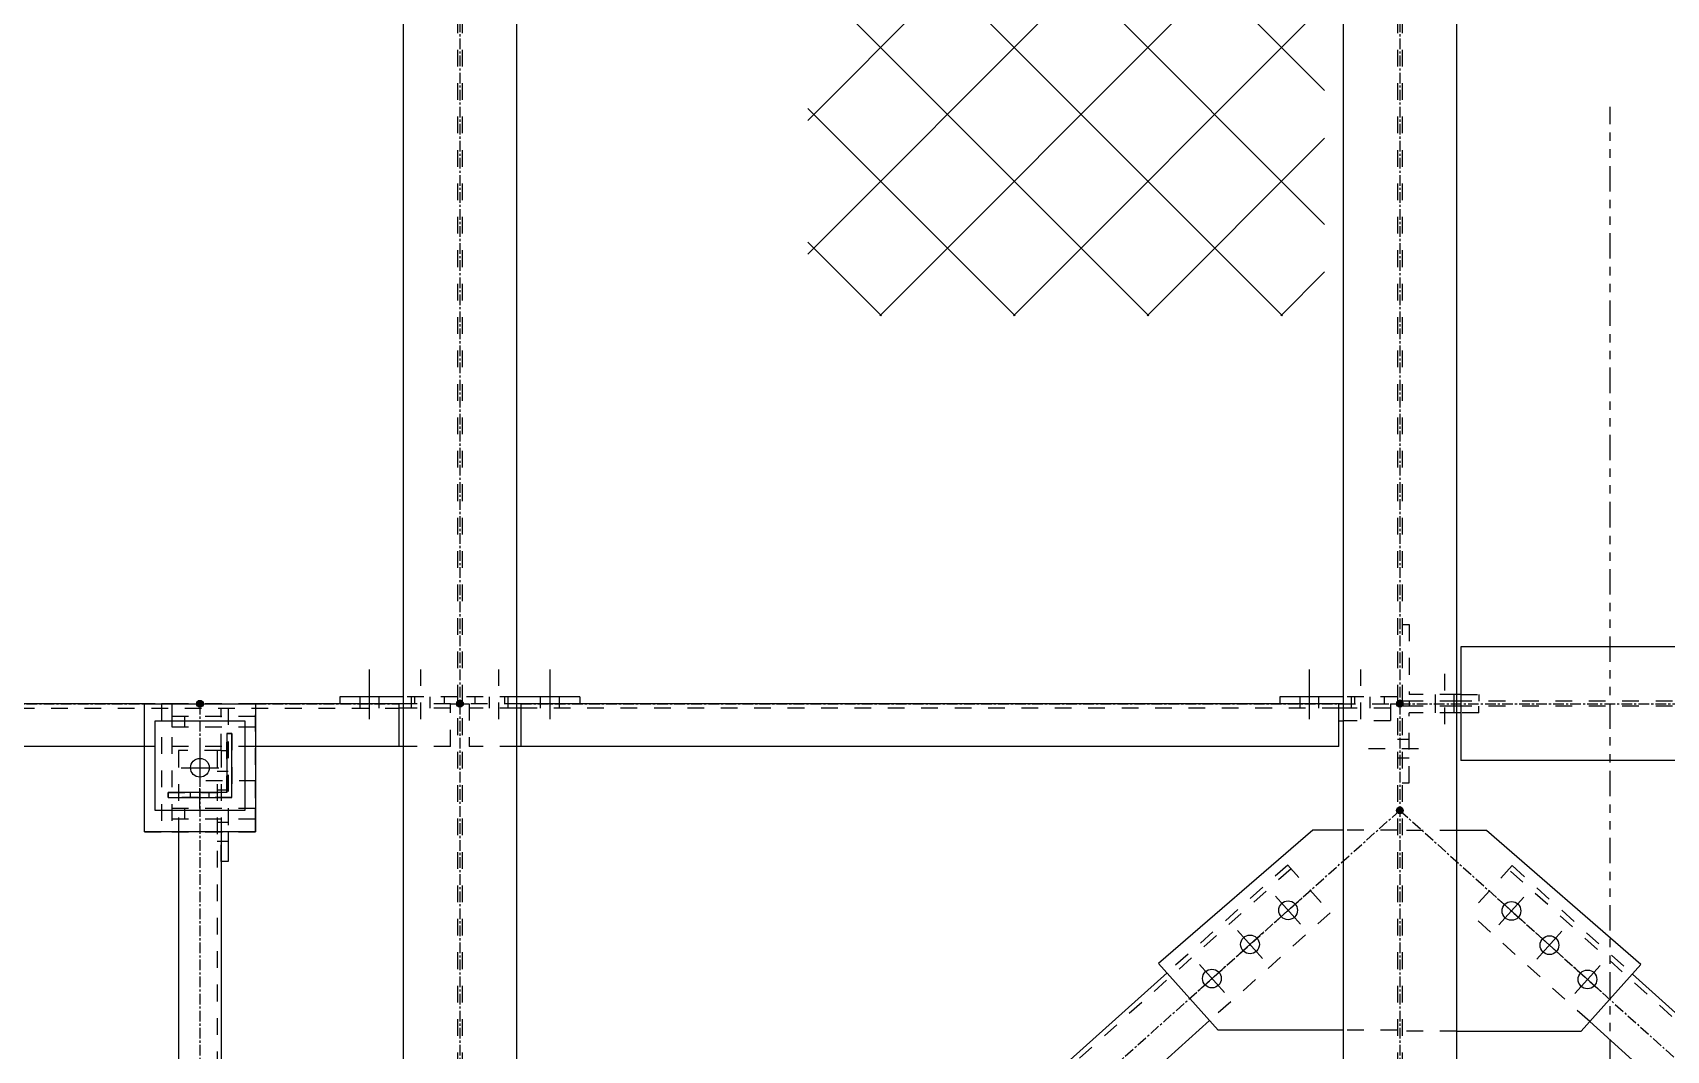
# Model space of a CAD drawing. Header units: inches. Extents: x 209270 to 234360, y -180214 to -150194.
# Drawn here: x 220911 to 222828, y -164670 to -163477 of the extents above; entities that cross this region are included whole.
import ezdxf

# ---------------------------------------------------------------- set-up
doc = ezdxf.new("R2010")
doc.units = ezdxf.units.IN
doc.header["$LTSCALE"] = 10
doc.header["$MEASUREMENT"] = 0
for name, pattern in [('CENTER', [2, 1.25, -0.25, 0.25, -0.25]), ('DXK_LINE_DOT2', [3.9198, 1.9599, -1.9599]), ('DXK_LINE_DOT5', [7.8785, 2.979, -0.9799, 0.9799, -0.9799, 0.9799, -0.9799]), ('PHANTOM', [2.5, 1.25, -0.25, 0.25, -0.25, 0.25, -0.25])]:
    doc.linetypes.add(name, pattern=pattern)
for name, color, linetype in [('_STR_0', 7, 'Continuous'), ('_STR_1', 7, 'Continuous'), ('_STR_2', 7, 'Continuous'), ('_STR_4', 7, 'Continuous')]:
    doc.layers.add(name, color=color, linetype=linetype)
doc.layers.add('PANTHOM', color=8, linetype='PHANTOM', lineweight=0)

# ---------------------------------------------------------------- blocks, each defined once
blk = doc.blocks.new('GridLine-116860372-154898 - 114867')
at = {"layer": '_STR_2', "color": 7, "linetype": 'DXK_LINE_DOT5'}
blk.add_line((222761.9, -166578), (222761.9, -163563.7), dxfattribs=at)
blk = doc.blocks.new('Part-116860372-115070 - 114867')
at = {"layer": '_STR_4', "linetype": 'Continuous'}
for points in [[(222514.9, -164392.7, -1), (222514.9, -164384.7, -1)], [(221536.9, -165267.7, -1), (221536.9, -165259.7, -1)]]:
    blk.add_hatch(color=4, dxfattribs=at).paths.add_polyline_path(points)
at = {"layer": '_STR_1', "color": 6, "linetype": 'DXK_LINE_DOT2'}
for p, q in [((222387.3, -164457.2), (221666.3, -165102.3)), ((222383.3, -164452.8), (222241.7, -164579.4)), ((222383.3, -164452.8), (222433.3, -164508.7)), ((222433.3, -164508.7), (222291.7, -164635.3)), ((221662.3, -165097.8), (221803.9, -164971.1)), ((221853.9, -165027), (221712.3, -165153.7)), ((221712.3, -165153.7), (221662.3, -165097.8))]:
    blk.add_line(p, q, dxfattribs=at)
at = {"layer": '_STR_2', "color": 2, "linetype": 'Continuous'}
for p, q in [((222241.7, -164579.4), (221803.9, -164971.1)), ((222291.7, -164635.3), (221853.9, -165027))]:
    blk.add_line(p, q, dxfattribs=at)
at = {"layer": '_STR_4', "color": 4, "linetype": 'CENTER'}
blk.add_line((221536.9, -165263.7), (222514.9, -164388.7), dxfattribs=at)
at = {"layer": '_STR_4', "color": 4, "linetype": 'Continuous'}
for centre in [(222514.9, -164388.7), (221536.9, -165263.7)]:
    blk.add_circle(centre, 4, dxfattribs=at)
blk = doc.blocks.new('Bolt-116860372-149988 - 114867')
at = {"layer": '_STR_2', "color": 1, "linetype": 'Continuous'}
for p, q in [((221106.9, -164316.7), (221106.9, -164360.7)), ((221084.9, -164338.7), (221128.9, -164338.7))]:
    blk.add_line(p, q, dxfattribs=at)
blk.add_circle((221106.9, -164338.7), 11, dxfattribs=at)
blk = doc.blocks.new('Part-116860372-114994 - 114867')
at = {"layer": '_STR_4', "linetype": 'Continuous'}
for points in [[(221411.9, -163067.7, -1), (221411.9, -163059.7, -1)], [(221411.9, -165267.7, -1), (221411.9, -165259.7, -1)]]:
    blk.add_hatch(color=4, dxfattribs=at).paths.add_polyline_path(points)
at = {"layer": '_STR_1', "color": 6, "linetype": 'DXK_LINE_DOT2'}
for p, q in [((221345.3, -163077.6), (221345.3, -163178.2)), ((221478.5, -163077.6), (221345.3, -163077.6)), ((221409, -163077.6), (221409, -163178.2)), ((221414.7, -163077.6), (221414.7, -163178.2)), ((221478.5, -163077.6), (221478.5, -163178.2)), ((221409, -163183.2), (221409, -165163.7)), ((221414.7, -163183.2), (221414.7, -165163.7)), ((221345.3, -165123.7), (221345.3, -165251)), ((221346.9, -165163.7), (221345.3, -165163.7)), ((221409, -165168.7), (221409, -165251)), ((221414.7, -165168.7), (221414.7, -165251)), ((221478.5, -165168.7), (221478.5, -165251)), ((221478.5, -165251), (221345.3, -165251))]:
    blk.add_line(p, q, dxfattribs=at)
at = {"layer": '_STR_2', "color": 2, "linetype": 'Continuous'}
for p, q in [((221345.3, -163178.2), (221345.3, -165123.7)), ((221478.5, -163183.2), (221345.3, -163183.2)), ((221409, -163178.2), (221409, -163183.2)), ((221414.7, -163178.2), (221414.7, -163183.2)), ((221478.5, -163178.2), (221478.5, -165168.7)), ((221478.5, -165163.7), (221346.9, -165163.7)), ((221409, -165163.7), (221409, -165168.7)), ((221414.7, -165163.7), (221414.7, -165168.7))]:
    blk.add_line(p, q, dxfattribs=at)
at = {"layer": '_STR_4', "color": 4, "linetype": 'CENTER'}
blk.add_line((221411.9, -163063.7), (221411.9, -165263.7), dxfattribs=at)
at = {"layer": '_STR_4', "color": 4, "linetype": 'Continuous'}
for centre in [(221411.9, -163063.7), (221411.9, -165263.7)]:
    blk.add_circle(centre, 4, dxfattribs=at)
blk = doc.blocks.new('Part-116860372-115018 - 114867')
at = {"layer": '_STR_4', "linetype": 'Continuous'}
for points in [[(222514.9, -163067.7, -1), (222514.9, -163059.7, -1)], [(222514.9, -165267.7, -1), (222514.9, -165259.7, -1)]]:
    blk.add_hatch(color=4, dxfattribs=at).paths.add_polyline_path(points)
at = {"layer": '_STR_1', "color": 6, "linetype": 'DXK_LINE_DOT2'}
for p, q in [((222448.3, -163077.6), (222448.3, -163178.2)), ((222581.5, -163077.6), (222448.3, -163077.6)), ((222512, -163077.6), (222512, -163178.2)), ((222517.7, -163077.6), (222517.7, -163178.2)), ((222581.5, -163077.6), (222581.5, -163178.2)), ((222512, -163183.2), (222512, -165163.7)), ((222517.7, -163183.2), (222517.7, -165163.7)), ((222448.3, -165168.7), (222448.3, -165251)), ((222512, -165168.7), (222512, -165251)), ((222517.7, -165168.7), (222517.7, -165251)), ((222581.5, -165168.7), (222581.5, -165251)), ((222581.5, -165251), (222448.3, -165251))]:
    blk.add_line(p, q, dxfattribs=at)
at = {"layer": '_STR_2', "color": 2, "linetype": 'Continuous'}
for p, q in [((222448.3, -163178.2), (222448.3, -165168.7)), ((222581.5, -163183.2), (222448.3, -163183.2)), ((222512, -163178.2), (222512, -163183.2)), ((222517.7, -163178.2), (222517.7, -163183.2)), ((222581.5, -163178.2), (222581.5, -165168.7)), ((222581.5, -165163.7), (222448.3, -165163.7)), ((222512, -165163.7), (222512, -165168.7)), ((222517.7, -165163.7), (222517.7, -165168.7))]:
    blk.add_line(p, q, dxfattribs=at)
at = {"layer": '_STR_4', "color": 4, "linetype": 'CENTER'}
blk.add_line((222514.9, -163063.7), (222514.9, -165263.7), dxfattribs=at)
at = {"layer": '_STR_4', "color": 4, "linetype": 'Continuous'}
for centre in [(222514.9, -163063.7), (222514.9, -165263.7)]:
    blk.add_circle(centre, 4, dxfattribs=at)
blk = doc.blocks.new('Part-116860372-115020 - 114867')
at = {"layer": '_STR_4', "linetype": 'Continuous'}
for points in [[(222514.9, -164267.7, -1), (222514.9, -164259.7, -1)], [(223611.9, -164267.7, -1), (223611.9, -164259.7, -1)]]:
    blk.add_hatch(color=4, dxfattribs=at).paths.add_polyline_path(points)
at = {"layer": '_STR_1', "color": 6, "linetype": 'DXK_LINE_DOT2'}
for p, q in [((223236.9, -164197.1), (222886.9, -164197.1)), ((222525.7, -164260.8), (222525.7, -164266.5)), ((222581.5, -164260.8), (222525.7, -164260.8)), ((222581.5, -164266.5), (222525.7, -164266.5)), ((223540.3, -164260.8), (222586.5, -164260.8)), ((223540.3, -164266.5), (222586.5, -164266.5)), ((223601, -164260.8), (223545.3, -164260.8)), ((223601, -164266.5), (223545.3, -164266.5)), ((223601, -164260.8), (223601, -164266.5)), ((223236.9, -164330.3), (222886.9, -164330.3))]:
    blk.add_line(p, q, dxfattribs=at)
at = {"layer": '_STR_2', "color": 2, "linetype": 'Continuous'}
for p, q in [((222586.5, -164197.1), (222586.5, -164330.3)), ((222886.9, -164197.1), (222586.5, -164197.1)), ((223540.3, -164197.1), (223236.9, -164197.1)), ((223540.3, -164197.1), (223540.3, -164330.3)), ((222586.5, -164260.8), (222581.5, -164260.8)), ((222586.5, -164266.5), (222581.5, -164266.5)), ((223545.3, -164260.8), (223540.3, -164260.8)), ((223545.3, -164266.5), (223540.3, -164266.5)), ((222886.9, -164330.3), (222586.5, -164330.3)), ((223540.3, -164330.3), (223236.9, -164330.3))]:
    blk.add_line(p, q, dxfattribs=at)
at = {"layer": '_STR_4', "color": 4, "linetype": 'CENTER'}
blk.add_line((222514.9, -164263.7), (223611.9, -164263.7), dxfattribs=at)
at = {"layer": '_STR_4', "color": 4, "linetype": 'Continuous'}
for centre in [(222514.9, -164263.7), (223611.9, -164263.7)]:
    blk.add_circle(centre, 4, dxfattribs=at)
blk = doc.blocks.new('Part-116860372-115022 - 114867')
at = {"layer": '_STR_4', "linetype": 'Continuous'}
for points in [[(220311.9, -164267.7, -1), (220311.9, -164259.7, -1)], [(221411.9, -164267.7, -1), (221411.9, -164259.7, -1)]]:
    blk.add_hatch(color=4, dxfattribs=at).paths.add_polyline_path(points)
at = {"layer": '_STR_1', "color": 6, "linetype": 'DXK_LINE_DOT2'}
for p, q in [((220322.7, -164263.7), (220322.7, -164313.7)), ((220383.5, -164263.7), (220322.7, -164263.7)), ((220378.5, -164268.7), (220322.7, -164268.7)), ((220383.5, -164268.7), (221340.3, -164268.7)), ((221171.9, -164263.7), (221041.9, -164263.7)), ((221401, -164263.7), (221340.3, -164263.7)), ((221401, -164268.7), (221345.3, -164268.7)), ((221401, -164313.7), (221401, -164263.7)), ((220378.5, -164313.7), (220322.7, -164313.7)), ((221171.9, -164313.7), (221041.9, -164313.7)), ((221401, -164313.7), (221340.3, -164313.7))]:
    blk.add_line(p, q, dxfattribs=at)
at = {"layer": '_STR_2', "color": 2, "linetype": 'Continuous'}
for p, q in [((220378.5, -164268.7), (220383.5, -164268.7)), ((221041.9, -164263.7), (220383.5, -164263.7)), ((220383.5, -164263.7), (220383.5, -164313.7)), ((221340.3, -164263.7), (221171.9, -164263.7)), ((221340.3, -164263.7), (221340.3, -164313.7)), ((221345.3, -164268.7), (221340.3, -164268.7)), ((221041.9, -164313.7), (220378.5, -164313.7)), ((221345.3, -164313.7), (221171.9, -164313.7))]:
    blk.add_line(p, q, dxfattribs=at)
at = {"layer": '_STR_4', "color": 4, "linetype": 'CENTER'}
for p, q in [((220311.9, -164263.7), (220322.7, -164263.7)), ((220383.5, -164263.7), (221041.9, -164263.7)), ((221171.9, -164263.7), (221340.3, -164263.7)), ((221401, -164263.7), (221411.9, -164263.7))]:
    blk.add_line(p, q, dxfattribs=at)
at = {"layer": '_STR_4', "color": 4, "linetype": 'Continuous'}
for centre in [(220311.9, -164263.7), (221411.9, -164263.7)]:
    blk.add_circle(centre, 4, dxfattribs=at)
blk = doc.blocks.new('Part-116860372-115023 - 114867')
at = {"layer": '_STR_4', "linetype": 'Continuous'}
for points in [[(221411.9, -164267.7, -1), (221411.9, -164259.7, -1)], [(222514.9, -164267.7, -1), (222514.9, -164259.7, -1)]]:
    blk.add_hatch(color=4, dxfattribs=at).paths.add_polyline_path(points)
at = {"layer": '_STR_1', "color": 6, "linetype": 'DXK_LINE_DOT2'}
for p, q in [((221483.5, -164263.7), (221422.7, -164263.7)), ((221422.7, -164263.7), (221422.7, -164313.7)), ((221478.5, -164268.7), (221422.7, -164268.7)), ((222443.3, -164268.7), (221483.5, -164268.7)), ((222443.3, -164263.7), (222504, -164263.7)), ((222504, -164268.7), (222448.3, -164268.7)), ((222504, -164263.7), (222504, -164283.7)), ((222504, -164283.7), (222448.3, -164283.7)), ((221478.5, -164313.7), (221422.7, -164313.7))]:
    blk.add_line(p, q, dxfattribs=at)
at = {"layer": '_STR_2', "color": 2, "linetype": 'Continuous'}
for p, q in [((221483.5, -164268.7), (221478.5, -164268.7)), ((222443.3, -164263.7), (221483.5, -164263.7)), ((221483.5, -164263.7), (221483.5, -164313.7)), ((222443.3, -164313.7), (222443.3, -164263.7)), ((222448.3, -164268.7), (222443.3, -164268.7)), ((222443.3, -164283.7), (222448.3, -164283.7)), ((222443.3, -164313.7), (221478.5, -164313.7))]:
    blk.add_line(p, q, dxfattribs=at)
at = {"layer": '_STR_4', "color": 4, "linetype": 'CENTER'}
for p, q in [((221411.9, -164263.7), (221422.7, -164263.7)), ((221483.5, -164263.7), (222443.3, -164263.7)), ((222504, -164263.7), (222514.9, -164263.7))]:
    blk.add_line(p, q, dxfattribs=at)
at = {"layer": '_STR_4', "color": 4, "linetype": 'Continuous'}
for centre in [(221411.9, -164263.7), (222514.9, -164263.7)]:
    blk.add_circle(centre, 4, dxfattribs=at)
blk = doc.blocks.new('Part-116860372-149984 - 114867')
at = {"layer": '_STR_1', "color": 6, "linetype": 'DXK_LINE_DOT2'}
for p, q in [((221138.4, -164367.7), (221138.4, -164298.7)), ((221138.4, -164298.7), (221144.4, -164298.7)), ((221144.4, -164298.7), (221144.4, -164373.7)), ((221069.4, -164373.7), (221069.4, -164367.7)), ((221069.4, -164367.7), (221138.4, -164367.7)), ((221144.4, -164373.7), (221069.4, -164373.7))]:
    blk.add_line(p, q, dxfattribs=at)
at = {"layer": '_STR_2', "color": 2, "linetype": 'Continuous'}
for p, q in [((221144.4, -164298.7), (221138.4, -164298.7)), ((221138.4, -164298.7), (221138.4, -164367.7)), ((221144.4, -164373.7), (221144.4, -164298.7)), ((221138.4, -164367.7), (221069.4, -164367.7)), ((221069.4, -164367.7), (221069.4, -164373.7)), ((221069.4, -164373.7), (221144.4, -164373.7))]:
    blk.add_line(p, q, dxfattribs=at)
blk = doc.blocks.new('Part-116860372-115069 - 114867')
at = {"layer": '_STR_4', "linetype": 'Continuous'}
for points in [[(220311.9, -164392.7, -1), (220311.9, -164384.7, -1)], [(221286.9, -165267.7, -1), (221286.9, -165259.7, -1)]]:
    blk.add_hatch(color=4, dxfattribs=at).paths.add_polyline_path(points)
at = {"layer": '_STR_1', "color": 6, "linetype": 'DXK_LINE_DOT2'}
for p, q in [((220448.6, -164457.6), (220398.5, -164513.4)), ((220448.6, -164457.6), (220590, -164584.5)), ((221158, -165102.3), (220444.5, -164462.1)), ((220539.9, -164640.3), (220398.5, -164513.4)), ((221162, -165097.9), (221020.6, -164971)), ((221111.9, -165153.7), (220970.5, -165026.8)), ((221162, -165097.9), (221111.9, -165153.7))]:
    blk.add_line(p, q, dxfattribs=at)
at = {"layer": '_STR_2', "color": 2, "linetype": 'Continuous'}
for p, q in [((221020.6, -164971), (220590, -164584.5)), ((220970.5, -165026.8), (220539.9, -164640.3))]:
    blk.add_line(p, q, dxfattribs=at)
at = {"layer": '_STR_4', "color": 4, "linetype": 'CENTER'}
blk.add_line((220311.9, -164388.7), (221286.9, -165263.7), dxfattribs=at)
at = {"layer": '_STR_4', "color": 4, "linetype": 'Continuous'}
for centre in [(220311.9, -164388.7), (221286.9, -165263.7)]:
    blk.add_circle(centre, 4, dxfattribs=at)
blk = doc.blocks.new('Part-116860372-115071 - 114867')
at = {"layer": '_STR_4', "linetype": 'Continuous'}
for points in [[(222514.9, -164392.7, -1), (222514.9, -164384.7, -1)], [(223486.9, -165267.7, -1), (223486.9, -165259.7, -1)]]:
    blk.add_hatch(color=4, dxfattribs=at).paths.add_polyline_path(points)
at = {"layer": '_STR_1', "color": 6, "linetype": 'DXK_LINE_DOT2'}
for p, q in [((222646.6, -164453.5), (222596.5, -164509.2)), ((223358.5, -165102.4), (222642.6, -164458)), ((222646.6, -164453.5), (222787.9, -164580.6)), ((222737.7, -164636.4), (222596.5, -164509.2)), ((223362.5, -165097.9), (223221.3, -164970.8)), ((223312.4, -165153.7), (223171.1, -165026.6)), ((223362.5, -165097.9), (223312.4, -165153.7))]:
    blk.add_line(p, q, dxfattribs=at)
at = {"layer": '_STR_2', "color": 2, "linetype": 'Continuous'}
for p, q in [((223221.3, -164970.8), (222787.9, -164580.6)), ((223171.1, -165026.6), (222737.7, -164636.4))]:
    blk.add_line(p, q, dxfattribs=at)
at = {"layer": '_STR_4', "color": 4, "linetype": 'CENTER'}
blk.add_line((222514.9, -164388.7), (223486.9, -165263.7), dxfattribs=at)
at = {"layer": '_STR_4', "color": 4, "linetype": 'Continuous'}
for centre in [(222514.9, -164388.7), (223486.9, -165263.7)]:
    blk.add_circle(centre, 4, dxfattribs=at)
blk = doc.blocks.new('Part-116860372-115297 - 114867')
at = {"layer": '_STR_1', "color": 6, "linetype": 'DXK_LINE_DOT2'}
for p, q in [((222517.7, -164170.8), (222525.7, -164170.8)), ((222525.7, -164170.8), (222525.7, -164252.8)), ((222525.7, -164260.8), (222517.7, -164260.8)), ((222581.5, -164252.8), (222525.7, -164252.8)), ((222586.5, -164260.8), (222581.5, -164260.8)), ((222586.5, -164252.8), (222607.7, -164252.8)), ((222607.7, -164252.8), (222607.7, -164260.8))]:
    blk.add_line(p, q, dxfattribs=at)
at = {"layer": '_STR_2', "color": 2, "linetype": 'Continuous'}
blk.add_line((222586.5, -164252.8), (222581.5, -164252.8), dxfattribs=at)
blk = doc.blocks.new('Bolt-116860372-115301 - 114867')
at = {"layer": '_STR_1', "color": 1, "linetype": 'DXK_LINE_DOT2'}
for p, q in [((222517.7, -164305.5), (222512, -164305.5)), ((222525.7, -164305.5), (222517.7, -164305.5)), ((222536.9, -164316.5), (222473.9, -164316.5)), ((222517.7, -164327.5), (222512, -164327.5)), ((222525.7, -164327.5), (222517.7, -164327.5))]:
    blk.add_line(p, q, dxfattribs=at)
blk = doc.blocks.new('Part-116860372-115100 - 114867')
at = {"layer": '_STR_4', "linetype": 'Continuous'}
for points in [[(221106.9, -164267.7, -1), (221106.9, -164259.7, -1)], [(221106.9, -165267.7, -1), (221106.9, -165259.7, -1)]]:
    blk.add_hatch(color=4, dxfattribs=at).paths.add_polyline_path(points)
at = {"layer": '_STR_1', "color": 6, "linetype": 'DXK_LINE_DOT2'}
for p, q in [((221081.9, -164318.7), (221081.9, -164413.7)), ((221131.9, -164318.7), (221081.9, -164318.7)), ((221126.9, -164318.7), (221126.9, -165163.7)), ((221131.9, -164318.7), (221131.9, -164413.7)), ((221081.9, -164833.7), (221081.9, -164983.7)), ((221131.9, -164833.7), (221131.9, -164983.7)), ((221081.9, -165168.7), (221081.9, -165251)), ((221126.9, -165168.7), (221126.9, -165251)), ((221131.9, -165163.7), (221131.9, -165251)), ((221131.9, -165251), (221081.9, -165251))]:
    blk.add_line(p, q, dxfattribs=at)
at = {"layer": '_STR_2', "color": 2, "linetype": 'Continuous'}
for p, q in [((221081.9, -164413.7), (221081.9, -164833.7)), ((221131.9, -164413.7), (221131.9, -164833.7)), ((221081.9, -164983.7), (221081.9, -165168.7)), ((221131.9, -164983.7), (221131.9, -165163.7)), ((221081.9, -165163.7), (221131.9, -165163.7)), ((221126.9, -165163.7), (221126.9, -165168.7))]:
    blk.add_line(p, q, dxfattribs=at)
at = {"layer": '_STR_4', "color": 4, "linetype": 'CENTER'}
blk.add_line((221106.9, -164263.7), (221106.9, -165263.7), dxfattribs=at)
at = {"layer": '_STR_4', "color": 4, "linetype": 'Continuous'}
for centre in [(221106.9, -164263.7), (221106.9, -165263.7)]:
    blk.add_circle(centre, 4, dxfattribs=at)
blk = doc.blocks.new('Part-116860372-115298 - 114867')
at = {"layer": '_STR_1', "color": 6, "linetype": 'DXK_LINE_DOT2'}
for p, q in [((222525.7, -164266.5), (222517.7, -164266.5)), ((222586.5, -164266.5), (222581.5, -164266.5)), ((222607.7, -164274.5), (222607.7, -164266.5)), ((222525.7, -164356.5), (222525.7, -164274.5)), ((222581.5, -164274.5), (222525.7, -164274.5)), ((222607.7, -164274.5), (222586.5, -164274.5)), ((222517.7, -164356.5), (222525.7, -164356.5))]:
    blk.add_line(p, q, dxfattribs=at)
at = {"layer": '_STR_2', "color": 2, "linetype": 'Continuous'}
blk.add_line((222586.5, -164274.5), (222581.5, -164274.5), dxfattribs=at)
blk = doc.blocks.new('Bolt-116860372-115299 - 114867')
at = {"layer": '_STR_1', "color": 1, "linetype": 'DXK_LINE_DOT2'}
for p, q in [((222567.7, -164287.5), (222567.7, -164219.5)), ((222556.7, -164260.8), (222556.7, -164252.8)), ((222556.7, -164266.5), (222556.7, -164260.8)), ((222556.7, -164274.5), (222556.7, -164266.5)), ((222578.7, -164260.8), (222578.7, -164252.8)), ((222578.7, -164266.5), (222578.7, -164260.8)), ((222578.7, -164274.5), (222578.7, -164266.5))]:
    blk.add_line(p, q, dxfattribs=at)
blk = doc.blocks.new('Part-116860372-115653 - 114867')
at = {"layer": '_STR_1', "color": 6, "linetype": 'DXK_LINE_DOT2'}
for p, q in [((221478.5, -164255.7), (221414.7, -164255.7)), ((221429.7, -164263.7), (221429.7, -164255.7)), ((221464.7, -164263.7), (221464.7, -164255.7))]:
    blk.add_line(p, q, dxfattribs=at)
at = {"layer": '_STR_2', "color": 2, "linetype": 'Continuous'}
for p, q in [((221552.7, -164255.7), (221478.5, -164255.7)), ((221483.5, -164263.7), (221478.5, -164263.7)), ((221552.7, -164255.7), (221552.7, -164263.7))]:
    blk.add_line(p, q, dxfattribs=at)
blk = doc.blocks.new('Bolt-116860372-115654 - 114867')
at = {"layer": '_STR_1', "color": 1, "linetype": 'DXK_LINE_DOT2'}
for p, q in [((221457.7, -164281.7), (221457.7, -164223.7)), ((221446.7, -164263.7), (221446.7, -164255.7)), ((221446.7, -164268.7), (221446.7, -164263.7)), ((221468.7, -164263.7), (221468.7, -164255.7)), ((221468.7, -164268.7), (221468.7, -164263.7))]:
    blk.add_line(p, q, dxfattribs=at)
at = {"layer": '_STR_2', "color": 1, "linetype": 'Continuous'}
for p, q in [((221517.7, -164281.7), (221517.7, -164223.7)), ((221506.7, -164263.7), (221506.7, -164255.7)), ((221506.7, -164268.7), (221506.7, -164263.7)), ((221528.7, -164263.7), (221528.7, -164255.7)), ((221528.7, -164268.7), (221528.7, -164263.7))]:
    blk.add_line(p, q, dxfattribs=at)
blk = doc.blocks.new('Part-116860372-115655 - 114867')
at = {"layer": '_STR_1', "color": 6, "linetype": 'DXK_LINE_DOT2'}
for p, q in [((221409, -164255.7), (221345.3, -164255.7)), ((221359, -164263.7), (221359, -164255.7)), ((221394, -164263.7), (221394, -164255.7))]:
    blk.add_line(p, q, dxfattribs=at)
at = {"layer": '_STR_2', "color": 2, "linetype": 'Continuous'}
for p, q in [((221345.3, -164255.7), (221271, -164255.7)), ((221271, -164255.7), (221271, -164263.7)), ((221345.3, -164263.7), (221340.3, -164263.7))]:
    blk.add_line(p, q, dxfattribs=at)
blk = doc.blocks.new('Bolt-116860372-115656 - 114867')
at = {"layer": '_STR_1', "color": 1, "linetype": 'DXK_LINE_DOT2'}
for p, q in [((221366, -164281.7), (221366, -164223.7)), ((221355, -164263.7), (221355, -164255.7)), ((221355, -164268.7), (221355, -164263.7)), ((221377, -164263.7), (221377, -164255.7)), ((221377, -164268.7), (221377, -164263.7))]:
    blk.add_line(p, q, dxfattribs=at)
at = {"layer": '_STR_2', "color": 1, "linetype": 'Continuous'}
for p, q in [((221306, -164281.7), (221306, -164223.7)), ((221295, -164263.7), (221295, -164255.7)), ((221295, -164268.7), (221295, -164263.7)), ((221317, -164263.7), (221317, -164255.7)), ((221317, -164268.7), (221317, -164263.7))]:
    blk.add_line(p, q, dxfattribs=at)
blk = doc.blocks.new('Part-116860372-115657 - 114867')
at = {"layer": '_STR_1', "color": 6, "linetype": 'DXK_LINE_DOT2'}
for p, q in [((222512, -164255.7), (222448.3, -164255.7)), ((222462, -164263.7), (222462, -164255.7)), ((222497, -164263.7), (222497, -164255.7))]:
    blk.add_line(p, q, dxfattribs=at)
at = {"layer": '_STR_2', "color": 2, "linetype": 'Continuous'}
for p, q in [((222448.3, -164255.7), (222374, -164255.7)), ((222374, -164255.7), (222374, -164263.7)), ((222448.3, -164263.7), (222443.3, -164263.7))]:
    blk.add_line(p, q, dxfattribs=at)
blk = doc.blocks.new('Bolt-116860372-115658 - 114867')
at = {"layer": '_STR_1', "color": 1, "linetype": 'DXK_LINE_DOT2'}
for p, q in [((222469, -164281.7), (222469, -164223.7)), ((222458, -164263.7), (222458, -164255.7)), ((222458, -164268.7), (222458, -164263.7)), ((222480, -164263.7), (222480, -164255.7)), ((222480, -164268.7), (222480, -164263.7))]:
    blk.add_line(p, q, dxfattribs=at)
at = {"layer": '_STR_2', "color": 1, "linetype": 'Continuous'}
for p, q in [((222409, -164281.7), (222409, -164223.7)), ((222398, -164263.7), (222398, -164255.7)), ((222398, -164268.7), (222398, -164263.7)), ((222420, -164263.7), (222420, -164255.7)), ((222420, -164268.7), (222420, -164263.7))]:
    blk.add_line(p, q, dxfattribs=at)
blk = doc.blocks.new('Part-116860372-115677 - 114867')
at = {"layer": '_STR_1', "color": 6, "linetype": 'DXK_LINE_DOT2'}
for p, q in [((221131.9, -164318.7), (221131.9, -164268.7)), ((221139.9, -164268.7), (221139.9, -164413.7)), ((221131.9, -164283.6), (221139.9, -164283.6)), ((221131.9, -164283.6), (221139.9, -164283.6)), ((221131.9, -164318.7), (221139.9, -164318.7)), ((221131.9, -164448.7), (221131.9, -164413.7))]:
    blk.add_line(p, q, dxfattribs=at)
at = {"layer": '_STR_2', "color": 2, "linetype": 'Continuous'}
for p, q in [((221139.9, -164413.7), (221139.9, -164448.7)), ((221139.9, -164448.7), (221131.9, -164448.7))]:
    blk.add_line(p, q, dxfattribs=at)
blk = doc.blocks.new('Bolt-116860372-115678 - 114867')
at = {"layer": '_STR_1', "color": 1, "linetype": 'DXK_LINE_DOT2'}
for p, q in [((221126.9, -164342.7), (221131.9, -164342.7)), ((221131.9, -164342.7), (221139.9, -164342.7)), ((221113.9, -164353.7), (221171.9, -164353.7)), ((221126.9, -164364.7), (221131.9, -164364.7)), ((221131.9, -164364.7), (221139.9, -164364.7)), ((221126.9, -164402.7), (221131.9, -164402.7)), ((221131.9, -164402.7), (221139.9, -164402.7)), ((221113.9, -164413.7), (221171.9, -164413.7)), ((221126.9, -164424.7), (221131.9, -164424.7)), ((221131.9, -164424.7), (221139.9, -164424.7))]:
    blk.add_line(p, q, dxfattribs=at)
blk = doc.blocks.new('Part-116860372-116148 - 114867')
at = {"layer": '_STR_1', "color": 6, "linetype": 'DXK_LINE_DOT2'}
for p, q in [((222581.5, -164412.3), (222517.7, -164412.3)), ((222581.5, -164647.5), (222517.7, -164647.5))]:
    blk.add_line(p, q, dxfattribs=at)
at = {"layer": '_STR_2', "color": 2, "linetype": 'Continuous'}
for p, q in [((222616.7, -164412.3), (222581.5, -164412.3)), ((222797.9, -164569.5), (222616.7, -164412.3)), ((222727.6, -164647.5), (222797.9, -164569.5)), ((222581.5, -164647.5), (222727.6, -164647.5))]:
    blk.add_line(p, q, dxfattribs=at)
blk = doc.blocks.new('Bolt-116860372-116149 - 114867')
at = {"layer": '_STR_2', "color": 1, "linetype": 'Continuous'}
for p, q in [((222662.2, -164521.4), (222629.5, -164491.9)), ((222660.6, -164490.3), (222631.2, -164523)), ((222706.8, -164561.5), (222674.1, -164532.1)), ((222705.2, -164530.4), (222675.8, -164563.1)), ((222751.4, -164601.6), (222718.7, -164572.2)), ((222749.8, -164570.6), (222720.4, -164603.3))]:
    blk.add_line(p, q, dxfattribs=at)
for centre in [(222645.9, -164506.6), (222690.5, -164546.8), (222735.1, -164586.9)]:
    blk.add_circle(centre, 11, dxfattribs=at)
blk = doc.blocks.new('Part-116860372-116151 - 114867')
at = {"layer": '_STR_1', "color": 6, "linetype": 'DXK_LINE_DOT2'}
for p, q in [((222512, -164412.1), (222448.3, -164412.1)), ((222512, -164646.5), (222448.3, -164646.5))]:
    blk.add_line(p, q, dxfattribs=at)
at = {"layer": '_STR_2', "color": 2, "linetype": 'Continuous'}
for p, q in [((222413, -164412.1), (222231.7, -164568.3)), ((222448.3, -164412.1), (222413, -164412.1)), ((222301.7, -164646.5), (222231.7, -164568.3)), ((222448.3, -164646.5), (222301.7, -164646.5))]:
    blk.add_line(p, q, dxfattribs=at)
blk = doc.blocks.new('Bolt-116860372-116152 - 114867')
at = {"layer": '_STR_2', "color": 1, "linetype": 'Continuous'}
for p, q in [((222367.4, -164520.6), (222400.2, -164491.2)), ((222398.5, -164522.3), (222369.2, -164489.5)), ((222322.7, -164560.6), (222355.5, -164531.2)), ((222353.8, -164562.3), (222324.5, -164529.5)), ((222278, -164600.6), (222310.8, -164571.3)), ((222309.1, -164602.3), (222279.7, -164569.5))]:
    blk.add_line(p, q, dxfattribs=at)
for centre in [(222383.8, -164505.9), (222339.1, -164545.9), (222294.4, -164585.9)]:
    blk.add_circle(centre, 11, dxfattribs=at)
blk = doc.blocks.new('Part-116860372-116746 - 114867')
at = {"layer": '_STR_2', "color": 2, "linetype": 'Continuous'}
for p, q in [((221041.9, -164413.7), (221041.9, -164263.7)), ((221041.9, -164263.7), (221171.9, -164263.7)), ((221171.9, -164263.7), (221171.9, -164413.7)), ((221171.9, -164413.7), (221041.9, -164413.7))]:
    blk.add_line(p, q, dxfattribs=at)
blk = doc.blocks.new('Part-116860372-116745 - 114867')
at = {"layer": '_STR_1', "color": 6, "linetype": 'DXK_LINE_DOT2'}
for p, q in [((221073.9, -164263.7), (221061.9, -164263.7)), ((221061.9, -164263.7), (221061.9, -164413.7)), ((221073.9, -164263.7), (221073.9, -164413.7)), ((221073.9, -164413.7), (221061.9, -164413.7))]:
    blk.add_line(p, q, dxfattribs=at)
blk = doc.blocks.new('Part-116860372-116747 - 114867')
at = {"layer": '_STR_1', "color": 6, "linetype": 'DXK_LINE_DOT2'}
for p, q in [((221041.9, -164413.7), (221041.9, -164263.7)), ((221041.9, -164263.7), (221061.9, -164263.7)), ((221073.9, -164263.7), (221171.9, -164263.7)), ((221171.9, -164413.7), (221171.9, -164263.7)), ((221041.9, -164413.7), (221061.9, -164413.7)), ((221073.9, -164413.7), (221171.9, -164413.7))]:
    blk.add_line(p, q, dxfattribs=at)
blk = doc.blocks.new('Part-116860372-116748 - 114867')
at = {"layer": '_STR_1', "color": 6, "linetype": 'DXK_LINE_DOT2'}
for p, q in [((221171.9, -164386.7), (221073.9, -164386.7)), ((221073.9, -164386.7), (221073.9, -164398.7)), ((221073.9, -164398.7), (221171.9, -164398.7)), ((221088.9, -164386.7), (221088.9, -164398.7)), ((221171.9, -164398.7), (221171.9, -164386.7))]:
    blk.add_line(p, q, dxfattribs=at)
blk = doc.blocks.new('Part-116860372-116749 - 114867')
at = {"layer": '_STR_1', "color": 6, "linetype": 'DXK_LINE_DOT2'}
for p, q in [((221171.9, -164278.7), (221073.9, -164278.7)), ((221073.9, -164278.7), (221073.9, -164290.7)), ((221088.9, -164278.7), (221088.9, -164290.7)), ((221171.9, -164290.7), (221171.9, -164278.7)), ((221073.9, -164290.7), (221171.9, -164290.7))]:
    blk.add_line(p, q, dxfattribs=at)
blk = doc.blocks.new('Part-116860372-149986 - 114867')
at = {"layer": '_STR_2', "color": 2, "linetype": 'Continuous'}
for p, q in [((221054.4, -164388.7), (221054.4, -164283.7)), ((221054.4, -164283.7), (221159.4, -164283.7)), ((221159.4, -164283.7), (221159.4, -164388.7)), ((221159.4, -164388.7), (221054.4, -164388.7))]:
    blk.add_line(p, q, dxfattribs=at)
blk = doc.blocks.new('Bolt-116860372-150001 - 114867')
at = {"layer": '_STR_2', "color": 1, "linetype": 'Continuous'}
for p, q in [((221106.9, -164386.7), (221106.9, -164362.7)), ((221095.9, -164373.7), (221095.9, -164367.7)), ((221117.9, -164373.7), (221117.9, -164367.7))]:
    blk.add_line(p, q, dxfattribs=at)

msp = doc.modelspace()

# ---------------------------------------------------------------- hatches: boundary and pattern name
at = {"layer": 'PANTHOM'}
h = msp.add_hatch(dxfattribs=at)
h.set_pattern_fill('ANSI37', color=256, scale=887.309452, angle=-180)
h.set_pattern_definition([(225, (325665.5, 2107540.08), (78.4278163, -78.4278163), []), (315, (325665.5, 2107540.08), (78.4278163, 78.4278163), [])])
h.paths.add_polyline_path([(222426.7, -163808.8), (222426.7, -163206.6), (221820.1, -163206.6), (221820.1, -163808.8)])

# ---------------------------------------------------------------- block references
at = {"layer": '_STR_0', "zscale": 0.8}
for name in ['Part-116860372-114994 - 114867', 'Part-116860372-115018 - 114867', 'GridLine-116860372-154898 - 114867', 'Part-116860372-115297 - 114867', 'Part-116860372-115020 - 114867', 'Bolt-116860372-115656 - 114867', 'Bolt-116860372-115654 - 114867', 'Bolt-116860372-115658 - 114867', 'Bolt-116860372-115299 - 114867', 'Part-116860372-115022 - 114867', 'Part-116860372-116746 - 114867', 'Part-116860372-116747 - 114867', 'Part-116860372-116745 - 114867', 'Part-116860372-115100 - 114867', 'Part-116860372-115677 - 114867', 'Part-116860372-115655 - 114867', 'Part-116860372-115023 - 114867', 'Part-116860372-115653 - 114867', 'Part-116860372-115657 - 114867', 'Part-116860372-115298 - 114867', 'Part-116860372-149986 - 114867', 'Part-116860372-116749 - 114867', 'Part-116860372-149984 - 114867', 'Bolt-116860372-115301 - 114867', 'Bolt-116860372-149988 - 114867', 'Bolt-116860372-115678 - 114867', 'Bolt-116860372-150001 - 114867', 'Part-116860372-115069 - 114867', 'Part-116860372-115070 - 114867', 'Part-116860372-115071 - 114867', 'Part-116860372-116748 - 114867', 'Part-116860372-116151 - 114867', 'Part-116860372-116148 - 114867', 'Bolt-116860372-116152 - 114867', 'Bolt-116860372-116149 - 114867']:
    msp.add_blockref(name, (0, 0), dxfattribs=at)

doc.saveas('drawing.dxf')
